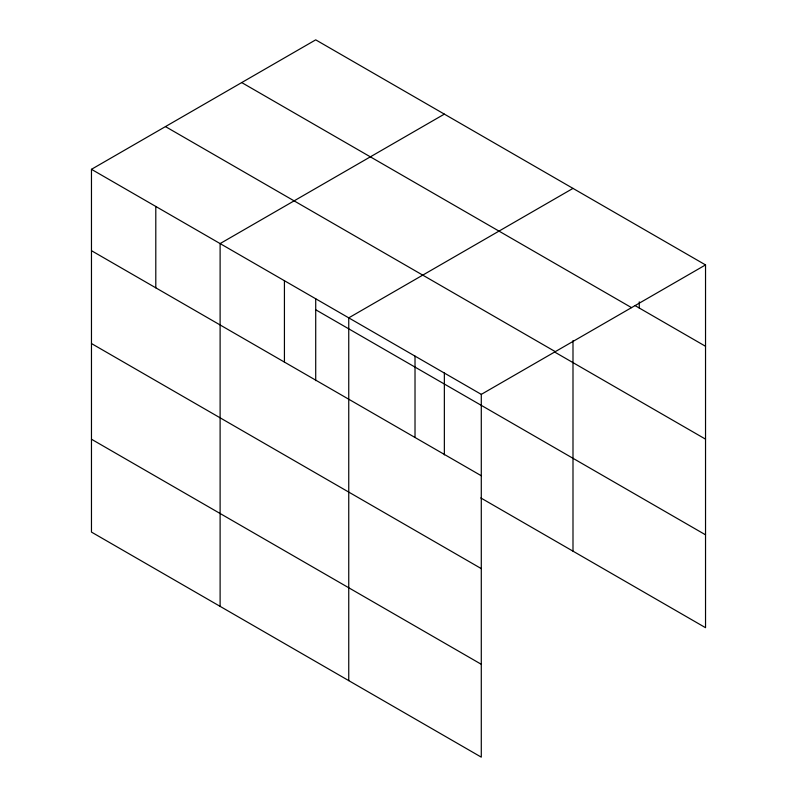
<?xml version="1.0" encoding="UTF-8"?>
<svg xmlns="http://www.w3.org/2000/svg" width="797" height="797" viewBox="0 0 797 797"><rect width="100%" height="100%" fill="white"/><g stroke="black" fill="none" stroke-linecap="round" stroke-linejoin="round"><path stroke-width="1.2" d="M91.466 169.313L481.288 394.376L481.288 757.15L91.466 532.087L91.466 169.313L315.712 39.85L705.534 264.913L705.534 627.687L480.8 497.936M444.357 114.12L220.111 243.583L220.111 606.358M572.993 188.391L348.747 317.854L348.747 680.628M481.288 394.376L705.534 264.913M634.99 305.55L705.534 346.287M241.71 82.569L631.533 307.632M165.467 126.593L555.29 351.646M554.772 352.105L705.534 439.147M315.712 309.764L705.534 534.817M91.466 250.686L481.288 475.749M91.466 343.547L481.288 568.61M91.466 439.227L481.288 664.29M639.264 301.854L639.264 308.021M572.993 340.628L572.993 551.165M444.357 372.996L444.357 454.898M415.018 356.12L415.018 437.483M315.712 298.726L315.712 380.627M284.429 280.723L284.429 362.097M155.794 206.453L155.794 287.827"/></g></svg>
